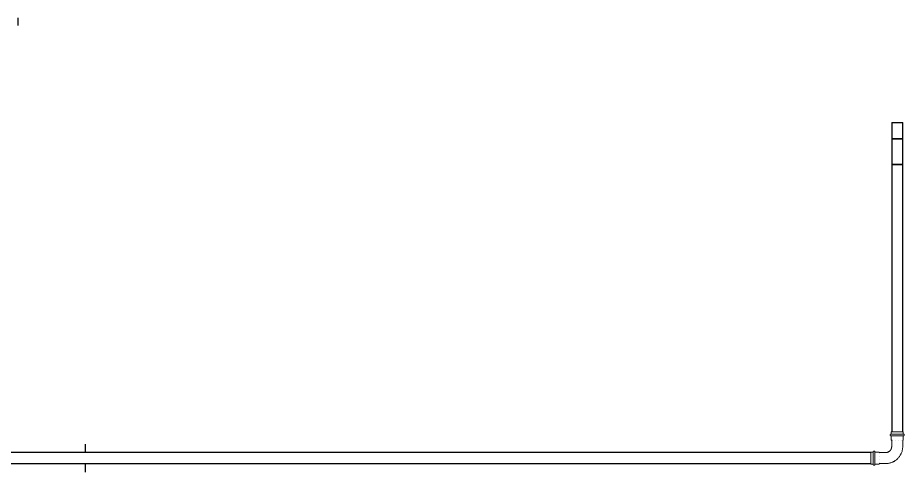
# Model space of a CAD drawing. Header units: inches. Extents: x -3327 to -1, y 8 to 1328.
# Drawn here: x -2911.8 to -2758.3, y 974 to 1052.6 of the extents above; entities that cross this region are included whole.
import ezdxf

# ---------------------------------------------------------------- set-up
doc = ezdxf.new("R2010")
doc.units = ezdxf.units.IN
doc.header["$MEASUREMENT"] = 0
doc.layers.add('P-PIPE', color=3, linetype='Continuous', lineweight=9)
doc.layers.add('X - REF - FP', color=7, linetype='Continuous', true_color=0xb90000)

# ---------------------------------------------------------------- blocks, each defined once
blk = doc.blocks.new('Victaulic-VicPress316-Elbow 90-45deg Style P568_P571 - Standard-V9-SECOND LEVEL')
at = {"layer": 'P-PIPE'}
for p, q in [((-1.06, 4.55), (-1.06, 4.17)), ((1.06, 4.55), (-1.06, 4.55)), ((-1.06, 4.17), (1.06, 4.17)), ((-1.06, 3.85), (-1.06, 3.29)), ((-1.06, 3.85), (1.06, 3.85)), ((-0.95, 3.14), (-0.95, 2.02)), ((-0.77, 3.07), (-0.75, 3.07)), ((-0.31, 3.07), (-0.29, 3.07)), ((0.29, 3.07), (0.31, 3.07)), ((0.75, 3.07), (0.77, 3.07)), ((0.95, 2.02), (0.95, 3.12)), ((1.06, 4.17), (1.06, 4.55)), ((1.06, 3.29), (1.06, 3.85)), ((-4.17, 1.06), (-4.55, 1.06)), ((-4.55, 1.06), (-4.55, -1.06)), ((-4.17, -1.06), (-4.17, 1.06)), ((-3.29, 1.06), (-3.85, 1.06)), ((-3.85, -1.06), (-3.85, 1.06)), ((-2.02, 0.95), (-3.12, 0.95)), ((-3.07, 0.75), (-3.07, 0.77)), ((-3.07, 0.29), (-3.07, 0.31)), ((-4.55, -1.06), (-4.17, -1.06)), ((-3.85, -1.06), (-3.29, -1.06)), ((-3.14, -0.95), (-2.02, -0.95)), ((-3.07, -0.31), (-3.07, -0.29)), ((-3.07, -0.77), (-3.07, -0.75))]:
    blk.add_line(p, q, dxfattribs=at)
at = {"layer": 'P-PIPE', "flags": 128}
for points in [[(-1.06, 3.85), (-1.07, 3.85), (-1.07, 3.85), (-1.08, 3.85), (-1.09, 3.85), (-1.09, 3.85), (-1.1, 3.85), (-1.1, 3.85), (-1.11, 3.85), (-1.12, 3.86), (-1.12, 3.86), (-1.13, 3.86), (-1.13, 3.86), (-1.14, 3.87), (-1.15, 3.87), (-1.15, 3.87), (-1.16, 3.88), (-1.16, 3.88), (-1.17, 3.89), (-1.17, 3.89), (-1.18, 3.9), (-1.18, 3.9), (-1.19, 3.91), (-1.19, 3.91), (-1.19, 3.92), (-1.2, 3.92), (-1.2, 3.93), (-1.2, 3.93), (-1.21, 3.94), (-1.21, 3.94), (-1.21, 3.95), (-1.21, 3.96), (-1.22, 3.96), (-1.22, 3.97), (-1.22, 3.98), (-1.22, 3.98), (-1.22, 3.99), (-1.22, 4), (-1.22, 4), (-1.22, 4.01), (-1.22, 4.01), (-1.22, 4.02), (-1.22, 4.03), (-1.22, 4.03), (-1.22, 4.04), (-1.22, 4.05), (-1.22, 4.05), (-1.22, 4.06), (-1.21, 4.07), (-1.21, 4.07), (-1.21, 4.08), (-1.21, 4.08), (-1.2, 4.09), (-1.2, 4.1), (-1.2, 4.1), (-1.19, 4.11), (-1.19, 4.11), (-1.18, 4.12), (-1.18, 4.12), (-1.17, 4.13), (-1.17, 4.13), (-1.17, 4.14), (-1.16, 4.14), (-1.15, 4.14), (-1.15, 4.15), (-1.14, 4.15), (-1.14, 4.15), (-1.13, 4.16), (-1.13, 4.16), (-1.12, 4.16), (-1.11, 4.16), (-1.11, 4.17), (-1.1, 4.17), (-1.1, 4.17), (-1.09, 4.17), (-1.08, 4.17), (-1.08, 4.17), (-1.07, 4.17), (-1.06, 4.17), (-1.06, 4.17)], [(1.06, 4.17), (1.06, 4.17), (1.06, 4.17), (1.05, 4.17), (1.05, 4.17), (1.04, 4.17), (1.03, 4.17), (1.02, 4.17), (1.01, 4.17), (0.99, 4.17), (0.98, 4.17), (0.96, 4.17), (0.94, 4.17), (0.92, 4.17), (0.9, 4.17), (0.87, 4.17), (0.85, 4.17), (0.82, 4.17), (0.8, 4.17), (0.77, 4.17), (0.74, 4.17), (0.71, 4.17), (0.67, 4.17), (0.64, 4.17), (0.61, 4.17), (0.57, 4.17), (0.54, 4.17), (0.5, 4.17), (0.46, 4.17), (0.42, 4.17), (0.38, 4.17), (0.34, 4.17), (0.3, 4.17), (0.26, 4.17), (0.22, 4.17), (0.18, 4.17), (0.14, 4.17), (0.1, 4.17), (0.05, 4.17), (0.01, 4.17), (-0.03, 4.17), (-0.07, 4.17), (-0.12, 4.17), (-0.16, 4.17), (-0.2, 4.17), (-0.24, 4.17), (-0.28, 4.17), (-0.32, 4.17), (-0.36, 4.17), (-0.4, 4.17), (-0.44, 4.17), (-0.48, 4.17), (-0.52, 4.17), (-0.55, 4.17), (-0.59, 4.17), (-0.62, 4.17), (-0.66, 4.17), (-0.69, 4.17), (-0.72, 4.17), (-0.75, 4.17), (-0.78, 4.17), (-0.81, 4.17), (-0.84, 4.17), (-0.86, 4.17), (-0.88, 4.17), (-0.91, 4.17), (-0.93, 4.17), (-0.95, 4.17), (-0.97, 4.17), (-0.98, 4.17), (-1, 4.17), (-1.01, 4.17), (-1.02, 4.17), (-1.03, 4.17), (-1.04, 4.17), (-1.05, 4.17), (-1.05, 4.17), (-1.06, 4.17), (-1.06, 4.17), (-1.06, 4.17)], [(-1.06, 4.17), (-1.06, 4.17), (-1.06, 4.17), (-1.05, 4.17), (-1.05, 4.17), (-1.04, 4.17), (-1.03, 4.17), (-1.02, 4.17)], [(-1.06, 3.85), (-1.06, 3.85), (-1.06, 3.85), (-1.05, 3.85), (-1.05, 3.85), (-1.04, 3.85), (-1.03, 3.85), (-1.02, 3.85), (-1.01, 3.85), (-0.99, 3.85), (-0.98, 3.85), (-0.96, 3.85), (-0.94, 3.85), (-0.92, 3.85), (-0.9, 3.85), (-0.87, 3.85), (-0.85, 3.85), (-0.82, 3.85), (-0.8, 3.85), (-0.77, 3.85), (-0.74, 3.85), (-0.71, 3.85), (-0.67, 3.85), (-0.64, 3.85), (-0.61, 3.85), (-0.57, 3.85), (-0.54, 3.85), (-0.5, 3.85), (-0.46, 3.85), (-0.42, 3.85), (-0.38, 3.85), (-0.34, 3.85), (-0.3, 3.85), (-0.26, 3.85), (-0.22, 3.85), (-0.18, 3.85), (-0.14, 3.85), (-0.1, 3.85), (-0.05, 3.85), (-0.01, 3.85), (0.03, 3.85), (0.07, 3.85), (0.12, 3.85), (0.16, 3.85), (0.2, 3.85), (0.24, 3.85), (0.28, 3.85), (0.32, 3.85), (0.36, 3.85), (0.4, 3.85), (0.44, 3.85), (0.48, 3.85), (0.52, 3.85), (0.55, 3.85), (0.59, 3.85), (0.62, 3.85), (0.66, 3.85), (0.69, 3.85), (0.72, 3.85), (0.75, 3.85), (0.78, 3.85), (0.81, 3.85), (0.84, 3.85), (0.86, 3.85), (0.88, 3.85), (0.91, 3.85), (0.93, 3.85), (0.95, 3.85), (0.97, 3.85), (0.98, 3.85), (1, 3.85), (1.01, 3.85), (1.02, 3.85), (1.03, 3.85), (1.04, 3.85), (1.05, 3.85), (1.05, 3.85), (1.06, 3.85), (1.06, 3.85), (1.06, 3.85)], [(-1.02, 3.85), (-1.03, 3.85), (-1.04, 3.85), (-1.05, 3.85), (-1.05, 3.85), (-1.06, 3.85), (-1.06, 3.85), (-1.06, 3.85)], [(-0.95, 3.07), (-0.96, 3.08), (-0.97, 3.08), (-0.97, 3.09), (-0.98, 3.1), (-0.99, 3.11), (-1, 3.12), (-1, 3.12), (-1.01, 3.13), (-1.02, 3.14), (-1.02, 3.15), (-1.03, 3.16), (-1.03, 3.17), (-1.04, 3.18), (-1.04, 3.19), (-1.04, 3.2), (-1.05, 3.21), (-1.05, 3.22), (-1.05, 3.23), (-1.06, 3.24), (-1.06, 3.25), (-1.06, 3.27), (-1.06, 3.28), (-1.06, 3.29), (-1.06, 3.29)], [(1.06, 3.29), (1.06, 3.28), (1.06, 3.27), (1.06, 3.26), (1.06, 3.25), (1.05, 3.23), (1.05, 3.22), (1.05, 3.21), (1.05, 3.2), (1.04, 3.19), (1.04, 3.18), (1.03, 3.17), (1.03, 3.16), (1.02, 3.15), (1.02, 3.14), (1.01, 3.14), (1.01, 3.13), (1, 3.12), (0.99, 3.11), (0.98, 3.1), (0.98, 3.09), (0.97, 3.09), (0.96, 3.08), (0.95, 3.07), (0.95, 3.07)], [(1.02, 4.17), (1.03, 4.17), (1.04, 4.17), (1.05, 4.17), (1.05, 4.17), (1.06, 4.17), (1.06, 4.17), (1.06, 4.17)], [(1.06, 3.85), (1.06, 3.85), (1.06, 3.85), (1.05, 3.85), (1.05, 3.85), (1.04, 3.85), (1.03, 3.85), (1.02, 3.85)], [(1.06, 4.17), (1.07, 4.17), (1.07, 4.17), (1.08, 4.17), (1.09, 4.17), (1.09, 4.17), (1.1, 4.17), (1.1, 4.17), (1.11, 4.17), (1.12, 4.16), (1.12, 4.16), (1.13, 4.16), (1.13, 4.16), (1.14, 4.15), (1.15, 4.15), (1.15, 4.15), (1.16, 4.14), (1.16, 4.14), (1.17, 4.13), (1.17, 4.13), (1.18, 4.12), (1.18, 4.12), (1.19, 4.11), (1.19, 4.11), (1.19, 4.1), (1.2, 4.1), (1.2, 4.09), (1.2, 4.09), (1.21, 4.08), (1.21, 4.08), (1.21, 4.07), (1.21, 4.06), (1.22, 4.06), (1.22, 4.05), (1.22, 4.04), (1.22, 4.04), (1.22, 4.03), (1.22, 4.02), (1.22, 4.02), (1.22, 4.01), (1.22, 4.01), (1.22, 4), (1.22, 3.99), (1.22, 3.99), (1.22, 3.98), (1.22, 3.97), (1.22, 3.97), (1.22, 3.96), (1.21, 3.95), (1.21, 3.95), (1.21, 3.94), (1.21, 3.94), (1.2, 3.93), (1.2, 3.92), (1.2, 3.92), (1.19, 3.91), (1.19, 3.91), (1.18, 3.9), (1.18, 3.9), (1.17, 3.89), (1.17, 3.89), (1.17, 3.88), (1.16, 3.88), (1.15, 3.88), (1.15, 3.87), (1.14, 3.87), (1.14, 3.87), (1.13, 3.86), (1.13, 3.86), (1.12, 3.86), (1.11, 3.86), (1.11, 3.85), (1.1, 3.85), (1.1, 3.85), (1.09, 3.85), (1.08, 3.85), (1.08, 3.85), (1.07, 3.85), (1.06, 3.85), (1.06, 3.85)], [(-0.95, 2.02), (-0.95, 1.97), (-0.95, 1.93), (-0.96, 1.89), (-0.96, 1.85), (-0.97, 1.8), (-0.98, 1.76), (-0.99, 1.72), (-1, 1.68), (-1.02, 1.64), (-1.03, 1.6), (-1.05, 1.56), (-1.07, 1.52), (-1.09, 1.49), (-1.11, 1.45), (-1.14, 1.41), (-1.16, 1.38), (-1.19, 1.35), (-1.21, 1.31), (-1.24, 1.28), (-1.27, 1.25), (-1.3, 1.22), (-1.34, 1.19), (-1.37, 1.17), (-1.4, 1.14), (-1.44, 1.12), (-1.48, 1.1), (-1.51, 1.08), (-1.55, 1.06), (-1.59, 1.04), (-1.63, 1.02), (-1.67, 1.01), (-1.71, 0.99), (-1.75, 0.98), (-1.79, 0.97), (-1.83, 0.97), (-1.88, 0.96), (-1.92, 0.95), (-1.96, 0.95), (-2, 0.95), (-2.02, 0.95)], [(-2.02, -0.95), (-1.9, -0.95), (-1.78, -0.94), (-1.66, -0.93), (-1.54, -0.91), (-1.43, -0.89), (-1.31, -0.87), (-1.2, -0.83), (-1.08, -0.8), (-0.97, -0.76), (-0.86, -0.72), (-0.75, -0.67), (-0.65, -0.61), (-0.54, -0.56), (-0.44, -0.5), (-0.34, -0.43), (-0.24, -0.36), (-0.15, -0.29), (-0.06, -0.21), (0.03, -0.13), (0.11, -0.05), (0.19, 0.04), (0.27, 0.13), (0.34, 0.22), (0.41, 0.31), (0.48, 0.41), (0.54, 0.51), (0.6, 0.62), (0.65, 0.72), (0.7, 0.83), (0.75, 0.94), (0.79, 1.05), (0.83, 1.17), (0.86, 1.28), (0.88, 1.39), (0.91, 1.51), (0.92, 1.63), (0.94, 1.75), (0.95, 1.86), (0.95, 1.98), (0.95, 2.02)], [(-4.17, 1.06), (-4.17, 1.07), (-4.17, 1.07), (-4.17, 1.08), (-4.17, 1.09), (-4.17, 1.09), (-4.17, 1.1), (-4.17, 1.1), (-4.17, 1.11), (-4.16, 1.12), (-4.16, 1.12), (-4.16, 1.13), (-4.16, 1.13), (-4.15, 1.14), (-4.15, 1.15), (-4.15, 1.15), (-4.14, 1.16), (-4.14, 1.16), (-4.13, 1.17), (-4.13, 1.17), (-4.12, 1.18), (-4.12, 1.18), (-4.11, 1.19), (-4.11, 1.19), (-4.1, 1.19), (-4.1, 1.2), (-4.09, 1.2), (-4.09, 1.2), (-4.08, 1.21), (-4.08, 1.21), (-4.07, 1.21), (-4.06, 1.21), (-4.06, 1.22), (-4.05, 1.22), (-4.04, 1.22), (-4.04, 1.22), (-4.03, 1.22), (-4.02, 1.22), (-4.02, 1.22), (-4.01, 1.22), (-4.01, 1.22), (-4, 1.22), (-3.99, 1.22), (-3.99, 1.22), (-3.98, 1.22), (-3.97, 1.22), (-3.97, 1.22), (-3.96, 1.22), (-3.95, 1.21), (-3.95, 1.21), (-3.94, 1.21), (-3.94, 1.21), (-3.93, 1.2), (-3.92, 1.2), (-3.92, 1.2), (-3.91, 1.19), (-3.91, 1.19), (-3.9, 1.18), (-3.9, 1.18), (-3.89, 1.17), (-3.89, 1.17), (-3.88, 1.17), (-3.88, 1.16), (-3.88, 1.15), (-3.87, 1.15), (-3.87, 1.14), (-3.87, 1.14), (-3.86, 1.13), (-3.86, 1.13), (-3.86, 1.12), (-3.86, 1.11), (-3.85, 1.11), (-3.85, 1.1), (-3.85, 1.1), (-3.85, 1.09), (-3.85, 1.08), (-3.85, 1.08), (-3.85, 1.07), (-3.85, 1.06), (-3.85, 1.06)], [(-4.17, 1.06), (-4.17, 1.06), (-4.17, 1.06), (-4.17, 1.05), (-4.17, 1.05), (-4.17, 1.04), (-4.17, 1.03), (-4.17, 1.02), (-4.17, 1.01), (-4.17, 0.99), (-4.17, 0.98), (-4.17, 0.96), (-4.17, 0.94), (-4.17, 0.92), (-4.17, 0.9), (-4.17, 0.87), (-4.17, 0.85), (-4.17, 0.82), (-4.17, 0.8), (-4.17, 0.77), (-4.17, 0.74), (-4.17, 0.71), (-4.17, 0.67), (-4.17, 0.64), (-4.17, 0.61), (-4.17, 0.57), (-4.17, 0.54), (-4.17, 0.5), (-4.17, 0.46), (-4.17, 0.42), (-4.17, 0.38), (-4.17, 0.34), (-4.17, 0.3), (-4.17, 0.26), (-4.17, 0.22), (-4.17, 0.18), (-4.17, 0.14), (-4.17, 0.1), (-4.17, 0.05), (-4.17, 0.01), (-4.17, -0.03), (-4.17, -0.07), (-4.17, -0.12), (-4.17, -0.16), (-4.17, -0.2), (-4.17, -0.24), (-4.17, -0.28), (-4.17, -0.32), (-4.17, -0.36), (-4.17, -0.4), (-4.17, -0.44), (-4.17, -0.48), (-4.17, -0.52), (-4.17, -0.55), (-4.17, -0.59), (-4.17, -0.62), (-4.17, -0.66), (-4.17, -0.69), (-4.17, -0.72), (-4.17, -0.75), (-4.17, -0.78), (-4.17, -0.81), (-4.17, -0.84), (-4.17, -0.86), (-4.17, -0.88), (-4.17, -0.91), (-4.17, -0.93), (-4.17, -0.95), (-4.17, -0.97), (-4.17, -0.98), (-4.17, -1), (-4.17, -1.01), (-4.17, -1.02), (-4.17, -1.03), (-4.17, -1.04), (-4.17, -1.05), (-4.17, -1.05), (-4.17, -1.06), (-4.17, -1.06), (-4.17, -1.06)], [(-4.17, 1.02), (-4.17, 1.03), (-4.17, 1.04), (-4.17, 1.05), (-4.17, 1.05), (-4.17, 1.06), (-4.17, 1.06), (-4.17, 1.06)], [(-3.85, -1.06), (-3.85, -1.06), (-3.85, -1.06), (-3.85, -1.05), (-3.85, -1.05), (-3.85, -1.04), (-3.85, -1.03), (-3.85, -1.02), (-3.85, -1.01), (-3.85, -0.99), (-3.85, -0.98), (-3.85, -0.96), (-3.85, -0.94), (-3.85, -0.92), (-3.85, -0.9), (-3.85, -0.87), (-3.85, -0.85), (-3.85, -0.82), (-3.85, -0.8), (-3.85, -0.77), (-3.85, -0.74), (-3.85, -0.71), (-3.85, -0.67), (-3.85, -0.64), (-3.85, -0.61), (-3.85, -0.57), (-3.85, -0.54), (-3.85, -0.5), (-3.85, -0.46), (-3.85, -0.42), (-3.85, -0.38), (-3.85, -0.34), (-3.85, -0.3), (-3.85, -0.26), (-3.85, -0.22), (-3.85, -0.18), (-3.85, -0.14), (-3.85, -0.1), (-3.85, -0.05), (-3.85, -0.01), (-3.85, 0.03), (-3.85, 0.07), (-3.85, 0.12), (-3.85, 0.16), (-3.85, 0.2), (-3.85, 0.24), (-3.85, 0.28), (-3.85, 0.32), (-3.85, 0.36), (-3.85, 0.4), (-3.85, 0.44), (-3.85, 0.48), (-3.85, 0.52), (-3.85, 0.55), (-3.85, 0.59), (-3.85, 0.62), (-3.85, 0.66), (-3.85, 0.69), (-3.85, 0.72), (-3.85, 0.75), (-3.85, 0.78), (-3.85, 0.81), (-3.85, 0.84), (-3.85, 0.86), (-3.85, 0.88), (-3.85, 0.91), (-3.85, 0.93), (-3.85, 0.95), (-3.85, 0.97), (-3.85, 0.98), (-3.85, 1), (-3.85, 1.01), (-3.85, 1.02), (-3.85, 1.03), (-3.85, 1.04), (-3.85, 1.05), (-3.85, 1.05), (-3.85, 1.06), (-3.85, 1.06), (-3.85, 1.06)], [(-3.85, 1.06), (-3.85, 1.06), (-3.85, 1.06), (-3.85, 1.05), (-3.85, 1.05), (-3.85, 1.04), (-3.85, 1.03), (-3.85, 1.02)], [(-3.29, 1.06), (-3.28, 1.06), (-3.27, 1.06), (-3.26, 1.06), (-3.25, 1.06), (-3.23, 1.05), (-3.22, 1.05), (-3.21, 1.05), (-3.2, 1.05), (-3.19, 1.04), (-3.18, 1.04), (-3.17, 1.03), (-3.16, 1.03), (-3.15, 1.02), (-3.14, 1.02), (-3.14, 1.01), (-3.13, 1.01), (-3.12, 1), (-3.11, 0.99), (-3.1, 0.98), (-3.09, 0.98), (-3.09, 0.97), (-3.08, 0.96), (-3.07, 0.95), (-3.07, 0.95)], [(-4.17, -1.06), (-4.17, -1.06), (-4.17, -1.06), (-4.17, -1.05), (-4.17, -1.05), (-4.17, -1.04), (-4.17, -1.03), (-4.17, -1.02)], [(-3.85, -1.06), (-3.85, -1.07), (-3.85, -1.07), (-3.85, -1.08), (-3.85, -1.09), (-3.85, -1.09), (-3.85, -1.1), (-3.85, -1.1), (-3.85, -1.11), (-3.86, -1.12), (-3.86, -1.12), (-3.86, -1.13), (-3.86, -1.13), (-3.87, -1.14), (-3.87, -1.15), (-3.87, -1.15), (-3.88, -1.16), (-3.88, -1.16), (-3.89, -1.17), (-3.89, -1.17), (-3.9, -1.18), (-3.9, -1.18), (-3.91, -1.19), (-3.91, -1.19), (-3.92, -1.19), (-3.92, -1.2), (-3.93, -1.2), (-3.93, -1.2), (-3.94, -1.21), (-3.94, -1.21), (-3.95, -1.21), (-3.96, -1.21), (-3.96, -1.22), (-3.97, -1.22), (-3.98, -1.22), (-3.98, -1.22), (-3.99, -1.22), (-4, -1.22), (-4, -1.22), (-4.01, -1.22), (-4.01, -1.22), (-4.02, -1.22), (-4.03, -1.22), (-4.03, -1.22), (-4.04, -1.22), (-4.05, -1.22), (-4.05, -1.22), (-4.06, -1.22), (-4.07, -1.21), (-4.07, -1.21), (-4.08, -1.21), (-4.08, -1.21), (-4.09, -1.2), (-4.1, -1.2), (-4.1, -1.2), (-4.11, -1.19), (-4.11, -1.19), (-4.12, -1.18), (-4.12, -1.18), (-4.13, -1.17), (-4.13, -1.17), (-4.14, -1.17), (-4.14, -1.16), (-4.14, -1.15), (-4.15, -1.15), (-4.15, -1.14), (-4.15, -1.14), (-4.16, -1.13), (-4.16, -1.13), (-4.16, -1.12), (-4.16, -1.11), (-4.17, -1.11), (-4.17, -1.1), (-4.17, -1.1), (-4.17, -1.09), (-4.17, -1.08), (-4.17, -1.08), (-4.17, -1.07), (-4.17, -1.06), (-4.17, -1.06)], [(-3.85, -1.02), (-3.85, -1.03), (-3.85, -1.04), (-3.85, -1.05), (-3.85, -1.05), (-3.85, -1.06), (-3.85, -1.06), (-3.85, -1.06)], [(-3.07, -0.95), (-3.08, -0.96), (-3.08, -0.97), (-3.09, -0.97), (-3.1, -0.98), (-3.11, -0.99), (-3.12, -1), (-3.12, -1), (-3.13, -1.01), (-3.14, -1.02), (-3.15, -1.02), (-3.16, -1.03), (-3.17, -1.03), (-3.18, -1.04), (-3.19, -1.04), (-3.2, -1.04), (-3.21, -1.05), (-3.22, -1.05), (-3.23, -1.05), (-3.24, -1.06), (-3.25, -1.06), (-3.27, -1.06), (-3.28, -1.06), (-3.29, -1.06), (-3.29, -1.06)]]:
    blk.add_lwpolyline(points, dxfattribs=at)

msp = doc.modelspace()

# ---------------------------------------------------------------- linework, layer by layer
at = {"layer": 'X - REF - FP'}
for p, q in [((-2911.75, 1052.57), (-2911.75, 1051.25)), ((-2760.45, 1034.43), (-2760.45, 1031.65)), ((-2760.45, 1034.43), (-2758.55, 1034.43)), ((-2758.55, 1031.65), (-2758.55, 1034.43)), ((-2760.45, 1031.65), (-2760.45, 1027.17)), ((-2760.45, 1031.65), (-2759.5, 1031.65)), ((-2760.17, 1031.65), (-2760.32, 1031.65)), ((-2759.98, 1031.65), (-2760.17, 1031.65)), ((-2759.75, 1031.65), (-2759.98, 1031.65)), ((-2759.26, 1031.65), (-2759.75, 1031.65)), ((-2759.5, 1031.65), (-2758.55, 1031.65)), ((-2759.03, 1031.65), (-2759.25, 1031.65)), ((-2758.83, 1031.65), (-2759.03, 1031.65)), ((-2758.68, 1031.65), (-2758.83, 1031.65)), ((-2758.55, 1027.17), (-2758.55, 1031.65)), ((-2759.5, 1027.17), (-2760.45, 1027.17)), ((-2760.45, 1027.17), (-2760.45, 980.97)), ((-2760.32, 1027.17), (-2760.17, 1027.17)), ((-2760.17, 1027.17), (-2759.98, 1027.17)), ((-2759.98, 1027.17), (-2759.75, 1027.17)), ((-2759.75, 1027.17), (-2759.26, 1027.17)), ((-2758.55, 1027.17), (-2759.5, 1027.17)), ((-2759.25, 1027.17), (-2759.03, 1027.17)), ((-2759.03, 1027.17), (-2758.83, 1027.17)), ((-2758.83, 1027.17), (-2758.68, 1027.17)), ((-2758.55, 980.97), (-2758.55, 1027.17)), ((-2900, 977.37), (-2900, 978.86)), ((-2764.05, 977.37), (-2916.45, 977.37)), ((-2916.45, 975.47), (-2764.05, 975.47)), ((-2900, 973.98), (-2900, 975.47))]:
    msp.add_line(p, q, dxfattribs=at)

# ---------------------------------------------------------------- block references
msp.add_blockref('Victaulic-VicPress316-Elbow 90-45deg Style P568_P571 - Standard-V9-SECOND LEVEL', (-2759.5, 976.42), dxfattribs=at)

doc.saveas('drawing.dxf')
